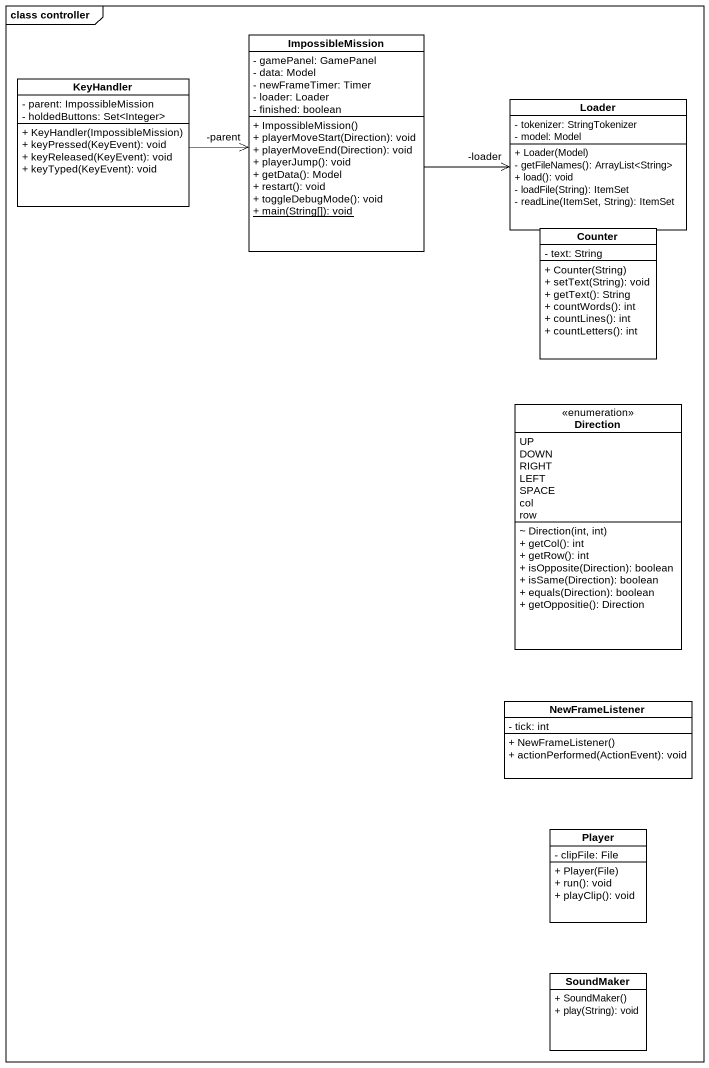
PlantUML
@startuml
mainframe class controller
hide circle
hide empty members
skinparam classAttributeIconSize 0
class ImpossibleMission {
  - gamePanel: GamePanel
  - data: Model
  - newFrameTimer: Timer
  - loader: Loader
  - finished: boolean
  + ImpossibleMission()
  + playerMoveStart(Direction): void
  + playerMoveEnd(Direction): void
  + playerJump(): void
  + getData(): Model
  + restart(): void
  + toggleDebugMode(): void
  {static} + main(String[]): void
}
class KeyHandler {
  - parent: ImpossibleMission
  - holdedButtons: Set<Integer>
  + KeyHandler(ImpossibleMission)
  + keyPressed(KeyEvent): void
  + keyReleased(KeyEvent): void
  + keyTyped(KeyEvent): void
}
class Loader {
  - tokenizer: StringTokenizer
  - model: Model
  + Loader(Model)
  - getFileNames(): ArrayList<String>
  + load(): void
  - loadFile(String): ItemSet
  - readLine(ItemSet, String): ItemSet
}
class Counter {
  - text: String
  + Counter(String)
  + setText(String): void
  + getText(): String
  + countWords(): int
  + countLines(): int
  + countLetters(): int
}
enum Direction {
  UP
  DOWN
  RIGHT
  LEFT
  SPACE
  col
  row
  ~ Direction(int, int)
  + getCol(): int
  + getRow(): int
  + isOpposite(Direction): boolean
  + isSame(Direction): boolean
  + equals(Direction): boolean
  + getOppositie(): Direction
}
class NewFrameListener {
  - tick: int
  + NewFrameListener()
  + actionPerformed(ActionEvent): void
}
class Player {
  - clipFile: File
  + Player(File)
  + run(): void
  + playClip(): void
}
class SoundMaker {
  + SoundMaker()
  + play(String): void
}
ImpossibleMission -right-> "-loader" Loader
KeyHandler -right-> "-parent" ImpossibleMission
@enduml
